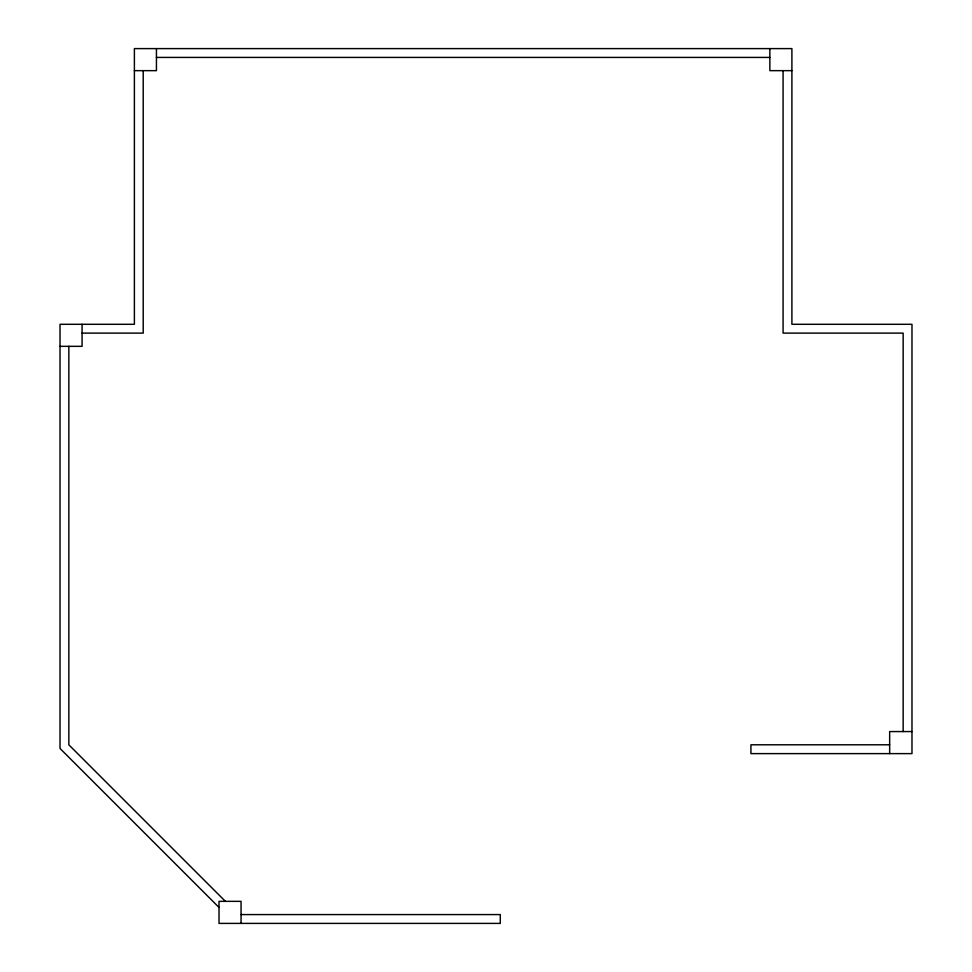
<?xml version="1.0" encoding="UTF-8"?>
<svg xmlns="http://www.w3.org/2000/svg" width="972" height="972" viewBox="0 0 972 972"><rect width="100%" height="100%" fill="white"/><g stroke="black" fill="none" stroke-linecap="round" stroke-linejoin="round"><path stroke-width="1.46" d="M156.443 57.421L769.86 57.421M134.391 70.652L156.443 70.652L156.443 48.6M791.901 70.652L769.86 70.652L769.86 48.6M82.073 333.117L143.212 333.117L143.212 70.652M60.021 346.336L82.073 346.336L82.073 324.296M911.979 731.564L889.659 731.564L889.659 753.616M889.659 744.795L750.931 744.795L750.931 753.616L911.979 753.616L911.979 324.296L791.901 324.296L791.901 48.6L134.391 48.6L134.391 324.296L60.021 324.296L60.021 748.452L219.016 907.435M241.056 914.579L500.288 914.579L500.288 923.4L219.016 923.4L219.016 901.348L241.056 901.348L241.056 923.4M225.395 901.348L68.842 744.795L68.842 346.336M903.158 731.564L903.158 333.117L783.08 333.117L783.08 70.652"/></g></svg>
